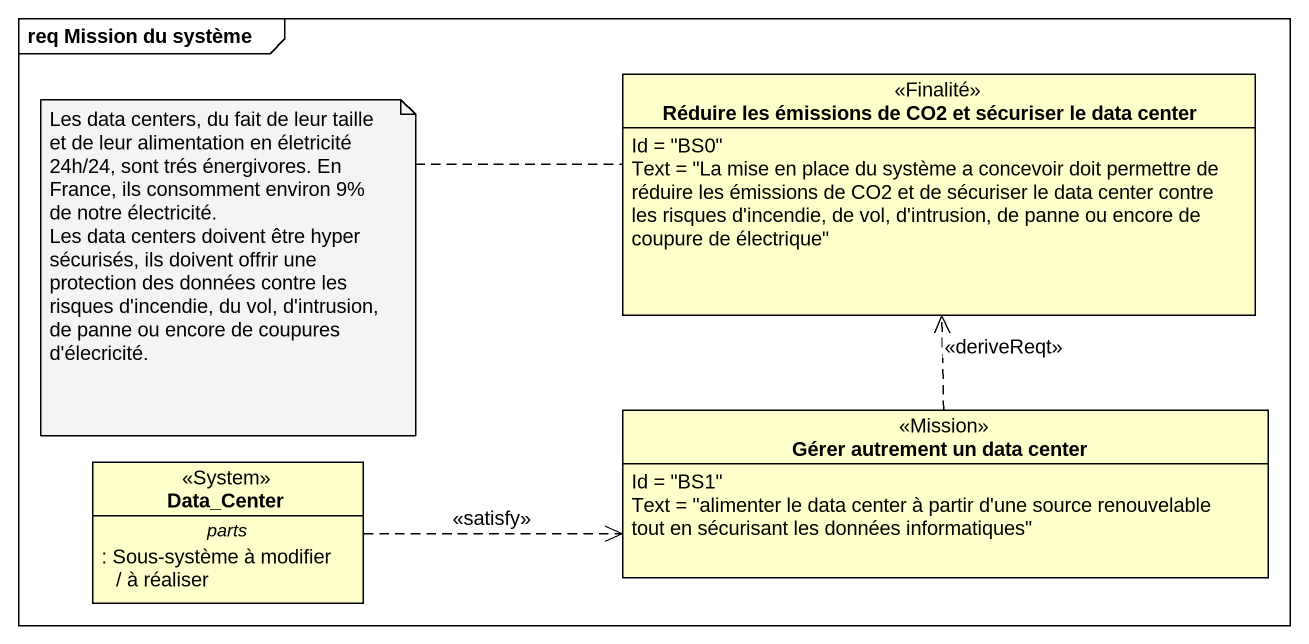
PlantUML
@startuml
mainframe req Mission du système
hide circle
hide empty members
class "Réduire les émissions de CO2 et sécuriser le data center" as Réduire_les_émissions_de <<Finalité>> {
  Id = "BS0"
  Text = "La mise en place du système a concevoir doit permettre de réduire les émissions de CO2 et de sécuriser le data center contre les risques d'incendie, de vol, d'intrusion, de panne ou encore de coupure de électrique"
}
class "Gérer autrement un data center" as Gérer_autrement_un_data <<Mission>> {
  Id = "BS1"
  Text = "alimenter le data center à partir d'une source renouvelable tout en sécurisant les données informatiques"
}
class Data_Center <<System>> {
  -- parts --
  : Sous-système à modifier / à réaliser
}
Gérer_autrement_un_data .up.> Réduire_les_émissions_de : <<deriveReqt>>
Data_Center .right.> Gérer_autrement_un_data : <<satisfy>>
note left of Réduire_les_émissions_de
  Les data centers, du fait de leur taille et de leur alimentation en életricité 24h/24, sont trés énergivores. En France, ils consomment environ 9% de notre électricité.
  Les data centers doivent être hyper sécurisés, ils doivent offrir une protection des données contre les risques d'incendie, du vol, d'intrusion, de panne ou encore de coupures d'élecricité.
end note
@enduml
